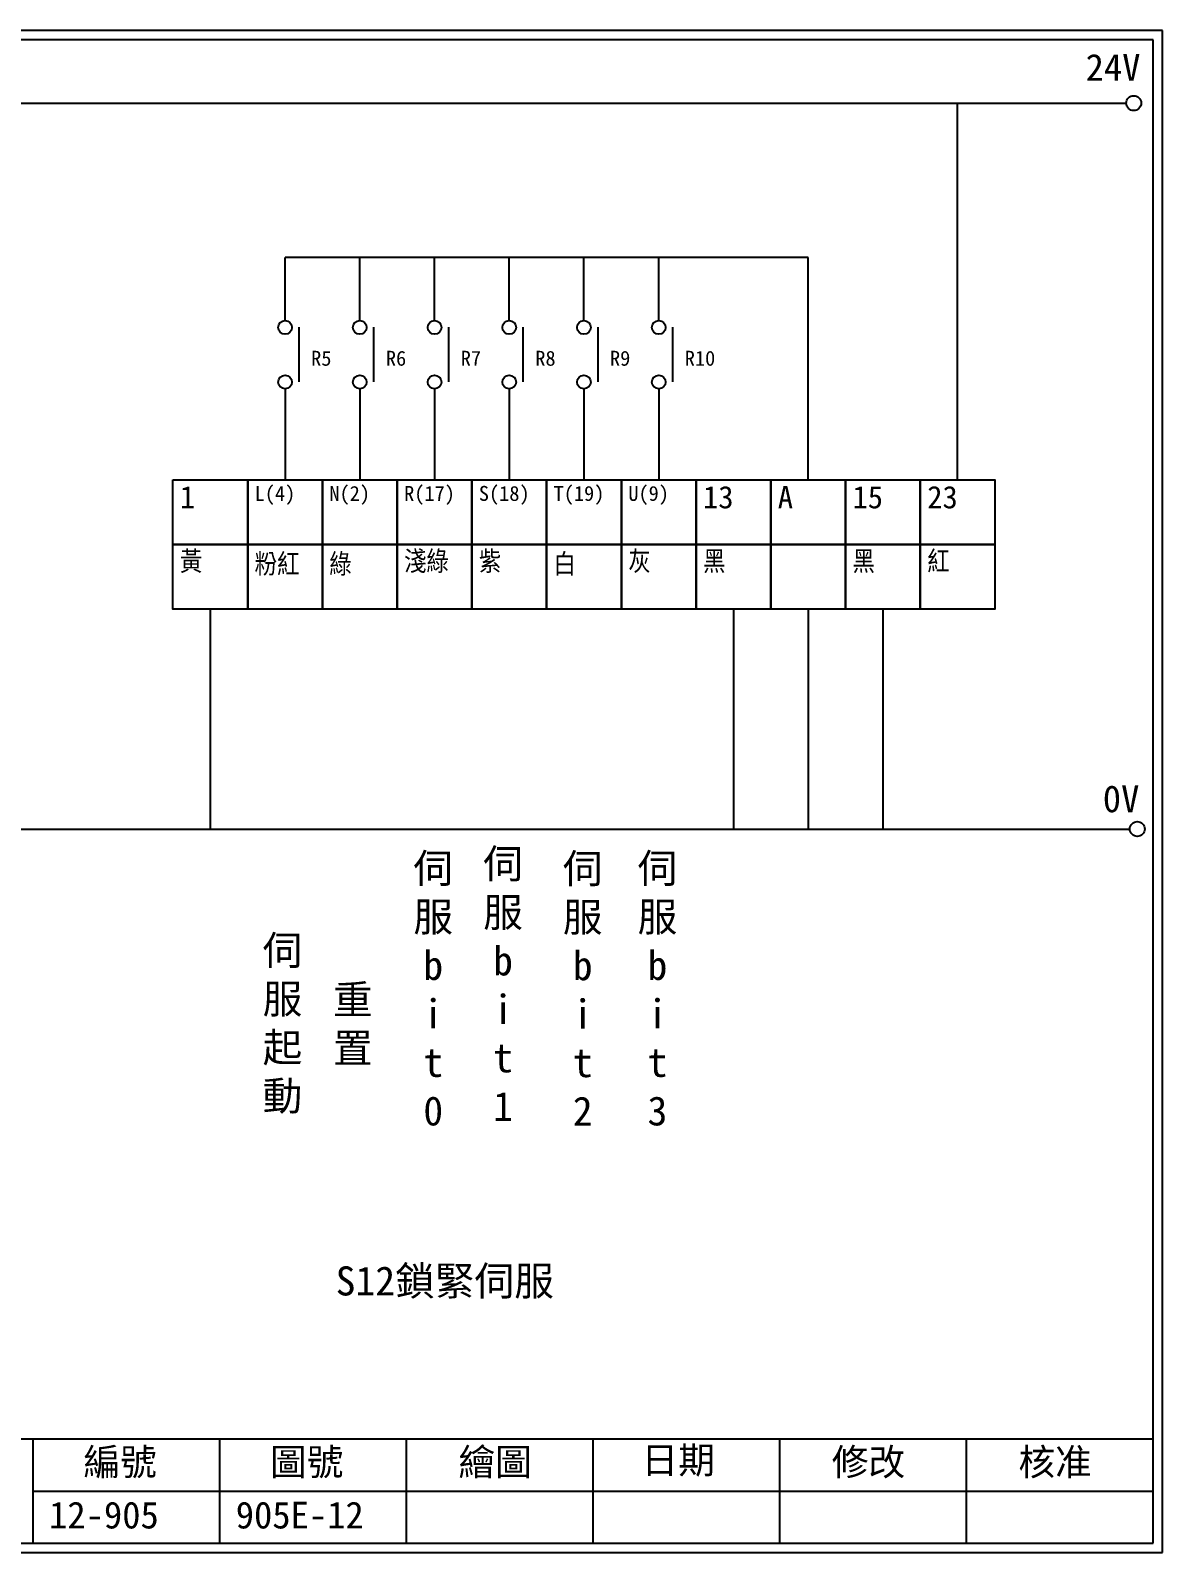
# Model space of a CAD drawing. Extents: x 926 to 1213, y -211 to -7.
# Drawn here: x 1061.1 to 1212.7, y -211.2 to -7.2 of the extents above; entities that cross this region are included whole.
import ezdxf

# ---------------------------------------------------------------- set-up
doc = ezdxf.new("R2010")
doc.units = 0
doc.layers.get('0').update_dxf_attribs({"linetype": 'CONTINUOUS'})
doc.layers.add('圖框層', color=7, linetype='CONTINUOUS')
doc.layers.add('標尺寸層', color=3, linetype='CONTINUOUS')
doc.styles.add('CNS', font='romanc.shx', dxfattribs={"bigfont": 'chineset.shx'})
doc.styles.add('STSL', font='KAIU.TTF')

msp = doc.modelspace()

# ---------------------------------------------------------------- linework, layer by layer
for p, q in [((1155.27, -84.81), (1155.27, -114.26)), ((1175.29, -84.81), (1175.29, -114.26))]:
    msp.add_line(p, q)
for points in [[(1080.2, -67.49), (1090.21, -67.49), (1090.21, -76.15), (1080.2, -76.15)], [(1090.21, -67.49), (1100.22, -67.49), (1100.22, -76.15), (1090.21, -76.15)], [(1100.22, -67.49), (1110.23, -67.49), (1110.23, -76.15), (1100.22, -76.15)], [(1110.23, -67.49), (1120.24, -67.49), (1120.24, -76.15), (1110.23, -76.15)], [(1120.24, -67.49), (1130.25, -67.49), (1130.25, -76.15), (1120.24, -76.15)], [(1130.25, -67.49), (1140.26, -67.49), (1140.26, -76.15), (1130.25, -76.15)], [(1140.26, -67.49), (1150.27, -67.49), (1150.27, -76.15), (1140.26, -76.15)], [(1150.27, -67.49), (1160.27, -67.49), (1160.27, -76.15), (1150.27, -76.15)], [(1160.27, -67.49), (1170.28, -67.49), (1170.28, -76.15), (1160.27, -76.15)], [(1170.28, -67.49), (1180.29, -67.49), (1180.29, -76.15), (1170.28, -76.15)], [(1180.29, -67.49), (1190.3, -67.49), (1190.3, -76.15), (1180.29, -76.15)], [(1080.2, -76.15), (1090.21, -76.15), (1090.21, -84.81), (1080.2, -84.81)], [(1090.21, -76.15), (1100.22, -76.15), (1100.22, -84.81), (1090.21, -84.81)], [(1100.22, -76.15), (1110.23, -76.15), (1110.23, -84.81), (1100.22, -84.81)], [(1110.23, -76.15), (1120.24, -76.15), (1120.24, -84.81), (1110.23, -84.81)], [(1120.24, -76.15), (1130.25, -76.15), (1130.25, -84.81), (1120.24, -84.81)], [(1130.25, -76.15), (1140.26, -76.15), (1140.26, -84.81), (1130.25, -84.81)], [(1140.26, -76.15), (1150.27, -76.15), (1150.27, -84.81), (1140.26, -84.81)], [(1150.27, -76.15), (1160.27, -76.15), (1160.27, -84.81), (1150.27, -84.81)], [(1160.27, -76.15), (1170.28, -76.15), (1170.28, -84.81), (1160.27, -84.81)], [(1170.28, -76.15), (1180.29, -76.15), (1180.29, -84.81), (1170.28, -84.81)], [(1180.29, -76.15), (1190.3, -76.15), (1190.3, -84.81), (1180.29, -84.81)]]:
    msp.add_lwpolyline(points, close=True)
for centre in [(1208.88, -16.99), (1209.36, -114.26)]:
    msp.add_circle(centre, 1)
at = {"layer": '圖框層', "color": 7}
for p, q in [((1212.74, -7.25), (925.74, -7.25)), ((1212.74, -211.22), (1212.74, -7.25)), ((1211.49, -8.5), (926.99, -8.5)), ((1211.49, -209.97), (1211.49, -8.5)), ((926.99, -195.97), (1211.49, -195.97)), ((1061.49, -209.97), (1061.49, -195.97)), ((1086.49, -209.97), (1086.49, -195.97)), ((1111.49, -209.97), (1111.49, -195.97)), ((1136.49, -209.97), (1136.49, -195.97)), ((1161.49, -209.97), (1161.49, -195.97)), ((1186.49, -209.97), (1186.49, -195.97)), ((1061.49, -202.97), (1211.49, -202.97)), ((926.99, -209.97), (1211.49, -209.97)), ((925.74, -211.22), (1212.74, -211.22))]:
    msp.add_line(p, q, dxfattribs=at)
at = {"layer": '標尺寸層', "color": 7}
for p, q in [((930.28, -16.99), (1207.88, -16.99)), ((930.49, -114.26), (1208.36, -114.26))]:
    msp.add_line(p, q, dxfattribs=at)
at = {"layer": '標尺寸層'}
for p, q in [((1185.3, -67.49), (1185.3, -16.99)), ((1165.28, -37.67), (1095.21, -37.67)), ((1095.21, -46.13), (1095.21, -37.67)), ((1105.22, -46.13), (1105.22, -37.67)), ((1115.25, -46.13), (1115.25, -37.67)), ((1125.24, -46.13), (1125.24, -37.67)), ((1135.25, -46.13), (1135.25, -37.67)), ((1145.26, -46.13), (1145.26, -37.67)), ((1165.28, -67.49), (1165.28, -37.67)), ((1097.09, -54.34), (1097.09, -47.02)), ((1107.1, -54.34), (1107.1, -47.02)), ((1117.13, -54.34), (1117.13, -47.02)), ((1127.12, -54.34), (1127.12, -47.02)), ((1137.13, -54.34), (1137.13, -47.02)), ((1147.14, -54.34), (1147.14, -47.02)), ((1095.21, -55.28), (1095.21, -67.49)), ((1105.22, -55.28), (1105.22, -67.49)), ((1115.25, -55.28), (1115.23, -67.49)), ((1125.24, -55.28), (1125.24, -67.49)), ((1135.25, -55.28), (1135.25, -67.49)), ((1145.26, -55.28), (1145.26, -67.49)), ((1085.2, -84.81), (1085.2, -114.26)), ((1165.28, -84.81), (1165.28, -114.26))]:
    msp.add_line(p, q, dxfattribs=at)
at = {"layer": '標尺寸層', "color": 7}
for centre in [(1095.21, -47.05), (1105.22, -47.05), (1115.25, -47.05), (1125.24, -47.05), (1135.25, -47.05), (1145.26, -47.05), (1095.21, -54.36), (1105.22, -54.36), (1115.25, -54.36), (1125.24, -54.36), (1135.25, -54.36), (1145.26, -54.36)]:
    msp.add_circle(centre, 0.92, dxfattribs=at)

# ---------------------------------------------------------------- texts
at = {"width": 8.2913, "attachment_point": 1}
for s, insert, char_height in [('1', (1081.13, -68.29), 3), ('L(4)', (1091.14, -68.29), 2), ('N(2)', (1101.15, -68.29), 2), ('R(17)', (1111.16, -68.29), 2), ('S(18)', (1121.17, -68.29), 2), ('T(19)', (1131.18, -68.29), 2), ('U(9)', (1141.19, -68.29), 2), ('13', (1151.2, -68.29), 3), ('A', (1161.21, -68.29), 3), ('15', (1171.22, -68.29), 3), ('23', (1181.23, -68.29), 3), ('{\\Fromanc,chineset|c136;黃}', (1081.13, -76.95), 3), ('{\\Fromanc,chineset|c136;粉紅}', (1091.14, -77.32), 3), ('{\\Fromanc,chineset|c136;綠}', (1101.15, -77.32), 3), ('{\\Fromanc,chineset|c136;淺綠}', (1111.16, -76.95), 3), ('{\\Fromanc,chineset|c136;紫}', (1121.17, -76.95), 3), ('{\\Fromanc,chineset|c136;白}', (1131.18, -77.32), 3), ('{\\Fromanc,chineset|c136;灰}', (1141.19, -76.95), 3), ('{\\Fromanc,chineset|c136;黑}', (1151.2, -76.95), 3), ('{\\Fromanc,chineset|c136;黑}', (1171.22, -76.95), 3), ('{\\Fromanc,chineset|c136;紅}', (1181.23, -76.95), 3)]:
    msp.add_mtext(s, dxfattribs=dict(at, insert=insert, char_height=char_height))
at = {"layer": '圖框層', "color": 4, "style": 'STSL'}
for s, height, p in [('24V', 3.6, (1202.44, -14)), ('R5', 2, (1098.71, -52.18)), ('R6', 2, (1108.72, -52.18)), ('R7', 2, (1118.75, -52.18)), ('R8', 2, (1128.73, -52.18)), ('R9', 2, (1138.74, -52.18)), ('R10', 2, (1148.75, -52.18)), ('0V', 3.6, (1204.74, -112.01)), ('編號', 3.6, (1068.21, -200.88)), ('圖號', 3.6, (1093.21, -200.88)), ('繪圖', 3.6, (1118.44, -200.88)), ('日期', 3.6, (1142.96, -200.63)), ('修改', 3.6, (1168.44, -200.88)), ('核准', 3.6, (1193.44, -200.88)), ('12-905', 3.6, (1063.61, -207.99)), ('905E-12', 3.6, (1088.61, -207.99))]:
    msp.add_text(s, height=height, dxfattribs=at).set_placement(p)
at = {"layer": '標尺寸層', "color": 7, "char_height": 3.9, "attachment_point": 5, "style": 'CNS'}
for s, insert, width in [('{\\fDFKai-SB|b0|i0|c136|p65;伺服\\Pb\\Pi\\Pt\\P0}', (1115.06, -135.81), 8.6627), ('{\\fDFKai-SB|b0|i0|c136|p65;伺服\\Pb\\Pi\\Pt\\P1}', (1124.41, -135.17), 8.6627), ('{\\fDFKai-SB|b0|i0|c136|p65;伺服\\Pb\\Pi\\Pt\\P2}', (1135.08, -135.81), 8.6627), ('{\\fDFKai-SB|b0|i0|c136|p65;伺服\\Pb\\Pi\\Pt\\P3}', (1145.09, -135.81), 8.6627), ('{\\fDFKai-SB|b0|i0|c136|p65;伺服\\P起動}', (1094.87, -140.5), 8.6627), ('{\\fDFKai-SB|b0|i0|c136|p65;重置}', (1104.29, -140.5), 8.6627), ('{\\fDFKai-SB|b0|i0|c136|p65;S12鎖緊伺服}', (1116.61, -175.04), 53.8284)]:
    msp.add_mtext(s, dxfattribs=dict(at, insert=insert, width=width))

doc.saveas('drawing.dxf')
